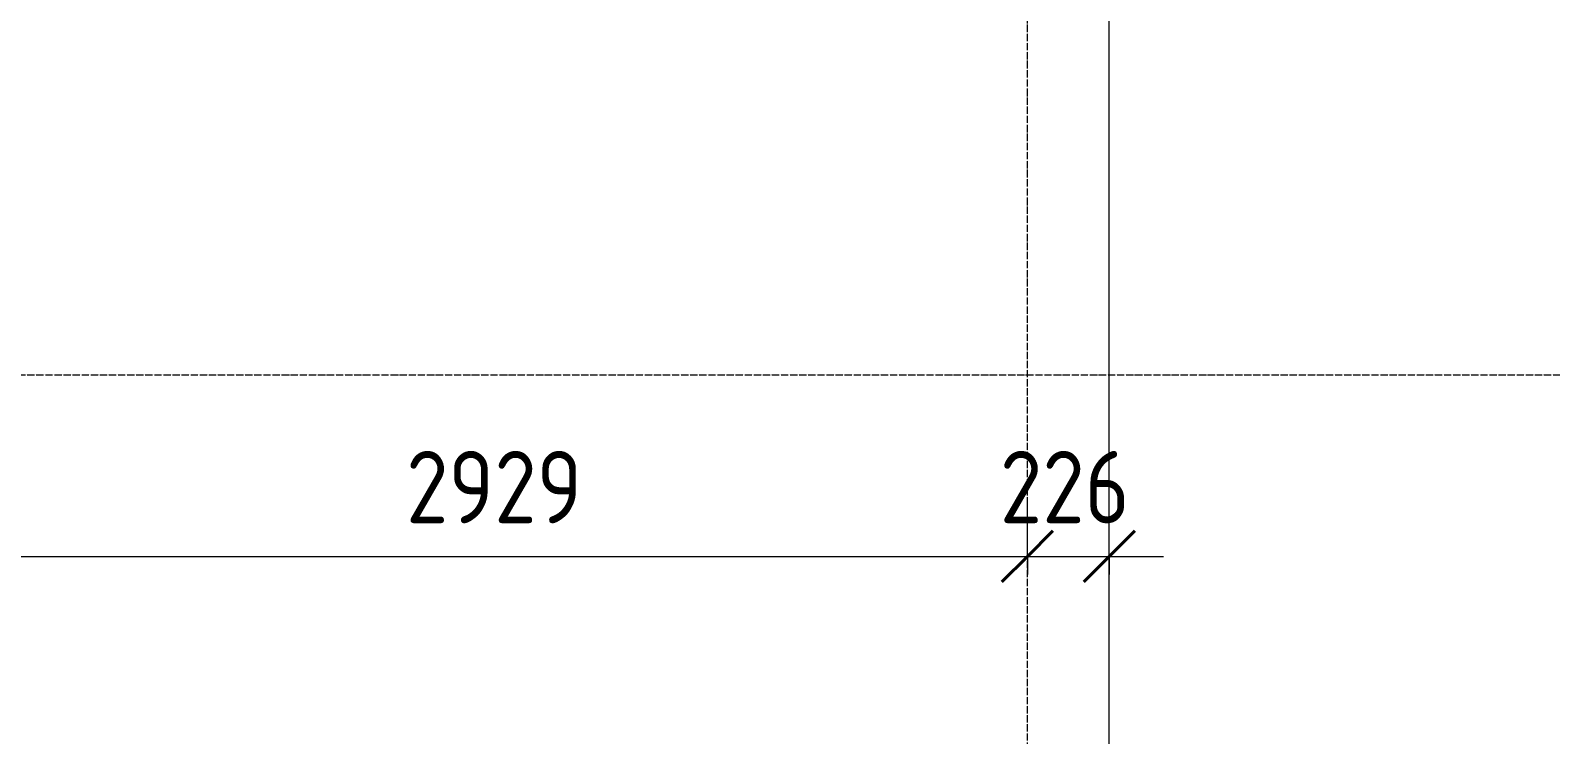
# Model space of a CAD drawing. Header units: millimetres. Extents: x -11886 to 68941, y -8130 to 45506.
# Drawn here: x 28355 to 32556, y -687 to 1259 of the extents above; entities that cross this region are included whole.
import ezdxf

# ---------------------------------------------------------------- set-up
doc = ezdxf.new("R2010")
doc.units = ezdxf.units.MM
doc.linetypes.add('ADSK_Линия сетки', pattern=[25, 20, -2.5, 0, -2.5])
for name, color, linetype, lineweight in [('Оси', 7, 'Continuous', 9), ('Перекрытие', 7, 'Continuous', 18), ('Размеры', 7, 'Continuous', 9), ('Размеры-100', 7, 'Continuous', 9)]:
    doc.layers.add(name, color=color, linetype=linetype, lineweight=lineweight)
doc.styles.add('GOST Common_1', font='GOST_Common.ttf', dxfattribs={"width": 0.9, "height": 200})
doc.dimstyles.new('ADSK_Основной_2_мм_Округление_до_1_мм_3', dxfattribs={"dimscale": 304.8, "dimtxt": 201.142999, "dimasz": 0.463911, "dimexe": 0.492126, "dimexo": 0.492126, "dimgap": 0.098425, "dimtad": 1, "dimdec": 0, "dimdsep": 46, "dimtxsty": 'GOST Common_1', "dimblk1": 'OBLIQUE', "dimblk2": 'OBLIQUE', "dimsah": 1, "dimcen": 0.09, "dimdle": 0.492126, "dimazin": 2, "dimtfac": 1, "dimtdec": 4, "dimtix": 1, "dimtmove": 0, "dimatfit": 3, "dimfxl": 1, "dimtvp": 1, "dimtolj": 1, "dimtzin": 0, "dimlwd": 20, "dimlwe": 20, "dimarcsym": 2})

# ---------------------------------------------------------------- blocks, each defined once
blk = doc.blocks.new('DIMBLOCK691-01 План 1-го этажа кладочный')
at = {"layer": 'Размеры-100', "lineweight": 20, "transparency": 16777216}
for p, q in [((28180.4, -194.8), (28180.4, -44.8)), ((31109.9, -194.8), (31109.9, -44.8)), ((28180.4, -194.8), (31109.9, -194.8)), ((28180.4, -194.8), (28180.4, -244.8)), ((31109.9, -194.8), (31109.9, -244.8))]:
    blk.add_line(p, q, dxfattribs=at)
at = {"layer": 'Размеры-100', "lineweight": 40, "transparency": 16777216}
for p, q in [((28180.4, -194.8), (28251.1, -124.1)), ((31109.9, -194.8), (31180.6, -124.1)), ((28180.4, -194.8), (28109.7, -265.5)), ((31109.9, -194.8), (31039.2, -265.5))]:
    blk.add_line(p, q, dxfattribs=at)
at = {"layer": 'Размеры-100', "color": 0, "lineweight": 20, "transparency": 16777216, "insert": (29392.9, 96.6), "char_height": 200, "width": 605.475, "attachment_point": 1, "line_spacing_factor": 1.022761, "style": 'GOST Common_1'}
blk.add_mtext('2929', dxfattribs=at)
blk = doc.blocks.new('_Oblique')
at = {"color": 0, "linetype": 'ByBlock', "lineweight": -2}
blk.add_line((-0.5, -0.5), (0.5, 0.5), dxfattribs=at)
blk = doc.blocks.new('DIMBLOCK692-01 План 1-го этажа кладочный')
at = {"layer": 'Размеры-100', "lineweight": 20, "transparency": 16777216}
for p, q in [((31109.9, -194.8), (31109.9, -44.8)), ((31336.4, -194.8), (31336.4, -44.8)), ((31109.9, -194.8), (31486.4, -194.8)), ((31109.9, -194.8), (31109.9, -244.8)), ((31336.4, -194.8), (31336.4, -244.8))]:
    blk.add_line(p, q, dxfattribs=at)
at = {"layer": 'Размеры-100', "lineweight": 40, "transparency": 16777216}
for p, q in [((31109.9, -194.8), (31180.6, -124.1)), ((31336.4, -194.8), (31407.1, -124.1)), ((31109.9, -194.8), (31039.2, -265.5)), ((31336.4, -194.8), (31265.7, -265.5))]:
    blk.add_line(p, q, dxfattribs=at)
at = {"layer": 'Размеры-100', "color": 0, "lineweight": 20, "transparency": 16777216, "insert": (31033.9, 96.6), "char_height": 200, "width": 454.106, "attachment_point": 1, "line_spacing_factor": 1.022761, "style": 'GOST Common_1'}
blk.add_mtext('226', dxfattribs=at)
blk = doc.blocks.new('DIMBLOCK714-01 План 1-го этажа кладочный')
at = {"layer": 'Размеры-100', "lineweight": 20, "transparency": 16777216}
for p, q in [((21897.4, -1177.7), (21897.4, -800.5)), ((28347.4, -1177.7), (28347.4, -800.5)), ((21747.4, -1177.7), (28497.4, -1177.7)), ((21897.4, -1177.7), (21897.4, -1327.7)), ((28347.4, -1177.7), (28347.4, -1327.7))]:
    blk.add_line(p, q, dxfattribs=at)
at = {"layer": 'Размеры-100', "lineweight": 40, "transparency": 16777216}
for p, q in [((21897.4, -1177.7), (21968.1, -1107)), ((28347.4, -1177.7), (28418.1, -1107)), ((21897.4, -1177.7), (21826.7, -1248.4)), ((28347.4, -1177.7), (28276.7, -1248.4))]:
    blk.add_line(p, q, dxfattribs=at)
at = {"layer": 'Размеры-100', "color": 0, "lineweight": 20, "transparency": 16777216, "insert": (24861.6, -886.3), "char_height": 200, "width": 625.93, "attachment_point": 1, "line_spacing_factor": 1.022761, "style": 'GOST Common_1'}
blk.add_mtext('6450', dxfattribs=at)

msp = doc.modelspace()

# ---------------------------------------------------------------- linework, layer by layer
at = {"layer": 'Оси', "linetype": 'ADSK_Линия сетки'}
for p, q in [((31109.9, -7330.4), (31109.9, 44534.8)), ((-11086.2, 306.8), (57141.7, 306.8))]:
    msp.add_line(p, q, dxfattribs=at)
at = {"layer": 'Перекрытие', "color": 136, "true_color": 0x008080}
msp.add_line((31336.4, -2732.6), (31336.4, 1910.5), dxfattribs=at)

# ---------------------------------------------------------------- dimensions: what is measured, and where the dimension line sits
at = {"layer": 'Размеры', "lineweight": 20}
for base, p1, p2, override, picture, middle in [((31109.9104, -194.8048), (28180.4334, -94.8199), (31109.9104, -94.8199), {"dimpost": '<>', "dimfxl": 2929.47692}, 'DIMBLOCK691-01 План 1-го этажа кладочный', (29645.1719, -64.8048)), ((31336.3955, -194.8048), (31109.9104, -94.8199), (31336.3955, -94.8199), {"dimpost": '<>', "dimfxl": 226.485118}, 'DIMBLOCK692-01 План 1-го этажа кладочный', (31223.1529, -64.8048)), ((28347.4, -1177.7), (21897.4, -650.5), (28347.4, -650.5), {"dimpost": '<>', "dimfxl": 6450}, 'DIMBLOCK714-01 План 1-го этажа кладочный', (25122.4, -1047.7))]:
    dim = msp.add_linear_dim(base=base, p1=p1, p2=p2, dimstyle='ADSK_Основной_2_мм_Округление_до_1_мм_3', override=override, dxfattribs=at)
    dim.commit()
    dim.dimension.update_dxf_attribs({"geometry": picture, "text_midpoint": middle})

doc.saveas('drawing.dxf')
